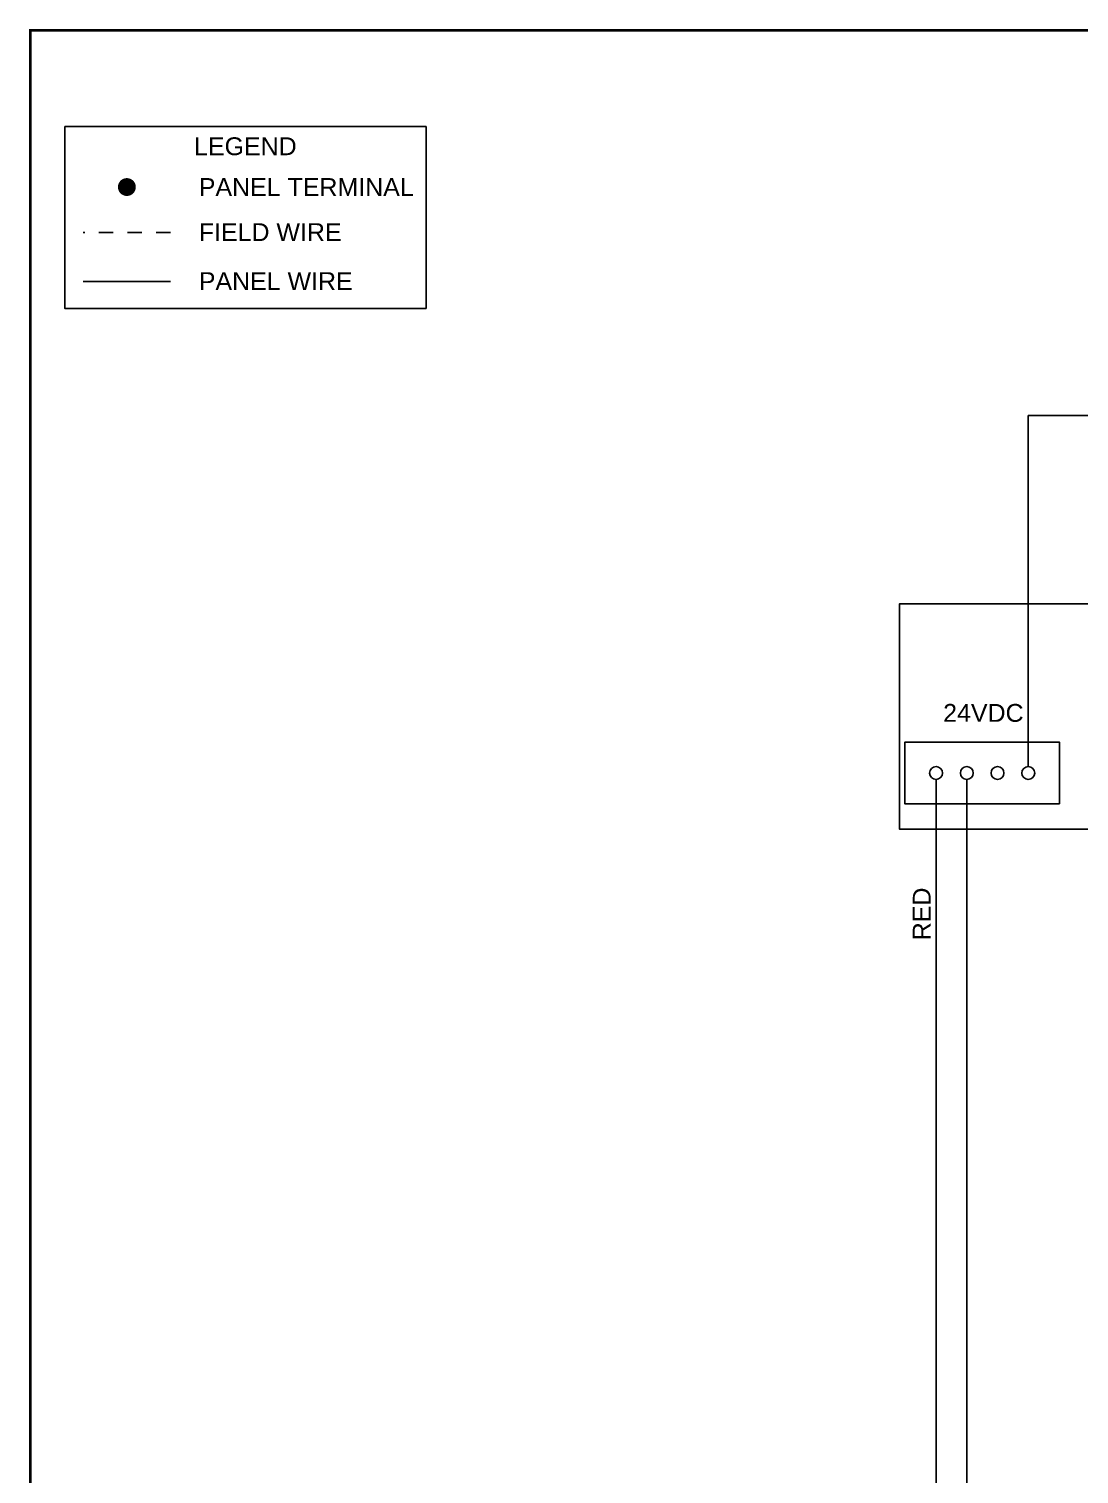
# Model space of a CAD drawing. Header units: inches. Extents: x -228 to 241, y -155 to 115.
# Drawn here: x -130.35 to -123, y -47.15 to -37.04 of the extents above; entities that cross this region are included whole.
import ezdxf
from ezdxf.enums import TextEntityAlignment as Align

# ---------------------------------------------------------------- set-up
doc = ezdxf.new("R2010")
doc.units = ezdxf.units.IN
doc.header["$MEASUREMENT"] = 0
doc.linetypes.add('HIDDEN', pattern=[0.375, 0.25, -0.125])
for name, color, linetype in [('BORDER', 3, 'Continuous'), ('DC PANEL WIRE', 140, 'Continuous'), ('DIM', 1, 'Continuous'), ('ELECTRICAL DEVICES', 30, 'Continuous'), ('FIELD WIRE', 5, 'HIDDEN'), ('PANEL WIRE', 5, 'Continuous'), ('TXT', 4, 'Continuous')]:
    doc.layers.add(name, color=color, linetype=linetype)
doc.styles.add('ARIAL', font='arial.ttf')
doc.styles.get("Standard").update_dxf_attribs({"font": 'arial.ttf'})

# ---------------------------------------------------------------- blocks, each defined once
blk = doc.blocks.new('B-BORDER')
at = {"layer": 'BORDER', "const_width": 0.01}
blk.add_lwpolyline([(34, 0), (34, 10), (18, 10), (18, 0), (34, 0)], dxfattribs=at)
at = {"layer": 'TXT'}
for tag, height, p in [('DRAWN_BY', 0.075, (29.2713, 0.5576)), ('SHEET', 0.075, (30.4722, 0.5576)), ('DWG_TITLE', 0.075, (32.384, 0.4864)), ('CHECKED_BY', 0.075, (29.2713, 0.4098)), ('DATE', 0.075, (30.4722, 0.4098)), ('REV', 0.125, (33.7822, 0.1077))]:
    blk.add_attdef(tag, text='', height=height, dxfattribs=at).set_placement(p, align=Align.MIDDLE_CENTER)
blk.add_attdef('FILENAME', (28.5264, 0.0864), '', height=0.075, dxfattribs=at)

msp = doc.modelspace()

# ---------------------------------------------------------------- linework, layer by layer
at = {"layer": 'BORDER'}
msp.add_lwpolyline([(-130.094451, -37.720807), (-127.566006, -37.720807), (-127.566006, -38.992898), (-130.094451, -38.992898)], close=True, dxfattribs=at)
at = {"layer": 'DC PANEL WIRE'}
for p, q in [((-114.339647, -39.742228), (-123.351804, -39.742228)), ((-123.351804, -39.742228), (-123.351804, -42.199702)), ((-123.996758, -42.289859), (-123.996758, -47.594421)), ((-123.781774, -42.289859), (-123.781774, -49.959438))]:
    msp.add_line(p, q, dxfattribs=at)
at = {"layer": 'ELECTRICAL DEVICES', "const_width": 0.0625}
msp.add_lwpolyline([(-129.690836, -38.143778, 1), (-129.628336, -38.143778, 1)], format="xyb", close=True, dxfattribs=at)
at = {"layer": 'ELECTRICAL DEVICES'}
for points in [[(-119.928189, -42.638642), (-124.251904, -42.638642), (-124.251904, -41.059882), (-119.928189, -41.059882)], [(-123.132328, -42.460207), (-124.216234, -42.460207), (-124.216234, -42.029354), (-123.132328, -42.029354)]]:
    msp.add_lwpolyline(points, close=True, dxfattribs=at)
for centre in [(-123.996758, -42.244781), (-123.781774, -42.244781), (-123.566789, -42.244781), (-123.351804, -42.244781)]:
    msp.add_circle(centre, 0.045078, dxfattribs=at)
at = {"layer": 'FIELD WIRE', "linetype": 'HIDDEN', "ltscale": 0.25}
msp.add_line((-129.354623, -38.462739), (-129.96455, -38.462739), dxfattribs=at)
at = {"layer": 'PANEL WIRE'}
msp.add_line((-129.354623, -38.805526), (-129.96455, -38.805526), dxfattribs=at)

# ---------------------------------------------------------------- block references
at = {"layer": 'DIM', "xscale": 2, "yscale": 2, "zscale": 2}
msp.add_blockref('B-BORDER', (-166.335056, -57.047055), dxfattribs=at)

# ---------------------------------------------------------------- texts
at = {"layer": 'TXT', "insert": (-128.830229, -37.859197), "char_height": 0.125, "attachment_point": 5, "style": 'ARIAL'}
msp.add_mtext_dynamic_manual_height_columns('LEGEND', width=1.76070205, gutter_width=0.625, heights=[0], dxfattribs=at)
at = {"layer": 'TXT', "char_height": 0.125}
for s, width, insert, attachment_point in [('PANEL TERMINAL', 3.48626671, (-129.1561, -38.143778), 4), ('FIELD WIRE', 1.76070205, (-129.1561, -38.459471), 4), ('PANEL WIRE', 1.76070205, (-129.1561, -38.802257), 4), ('24VDC', 1.08896524, (-123.665901, -41.824856), 5)]:
    msp.add_mtext_dynamic_manual_height_columns(s, width=width, gutter_width=0.625, heights=[0], dxfattribs=dict(at, insert=insert, attachment_point=attachment_point))
at = {"layer": 'TXT', "insert": (-124.097446, -43.230628), "char_height": 0.125, "attachment_point": 5, "rotation": 90, "style": 'ARIAL'}
msp.add_mtext_dynamic_manual_height_columns('RED', width=0.93802743, gutter_width=0.625, heights=[0], dxfattribs=at)

doc.saveas('drawing.dxf')
